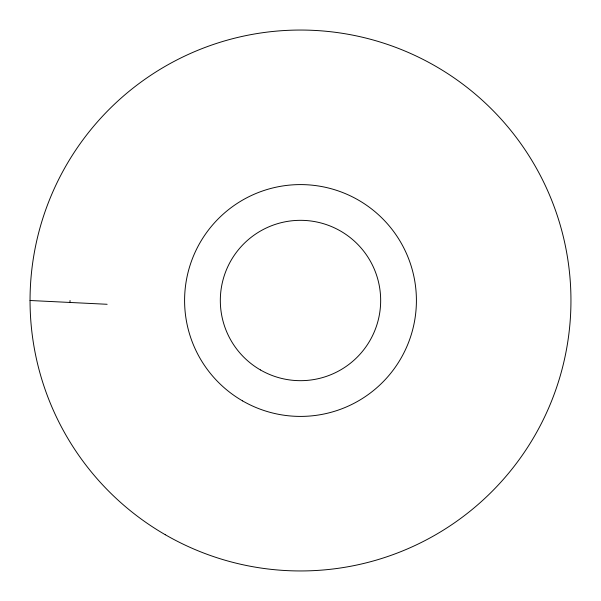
<?xml version="1.0" encoding="UTF-8"?>
<svg xmlns="http://www.w3.org/2000/svg" width="601" height="601" viewBox="0 0 601 601"><rect width="100%" height="100%" fill="white"/><g stroke="black" fill="none" stroke-linecap="round" stroke-linejoin="round"><path stroke-width="0.9" d="M69.949 302.461L70.047 300.5M30.05 300.5L107.136 304.286M165.275 534.717A270.45 270.45 0 0 0 570.95 300.5A270.45 270.45 0 0 0 165.275 66.283A270.45 270.45 0 0 0 165.275 534.717M260.413 369.931A80.166 80.166 0 0 0 380.666 300.5A80.166 80.166 0 0 0 260.413 231.069A80.166 80.166 0 0 0 260.413 369.931M242.549 400.882A115.91 115.91 0 0 0 416.41 300.5A115.91 115.91 0 0 0 242.549 200.118A115.91 115.91 0 0 0 242.549 400.882"/></g></svg>
